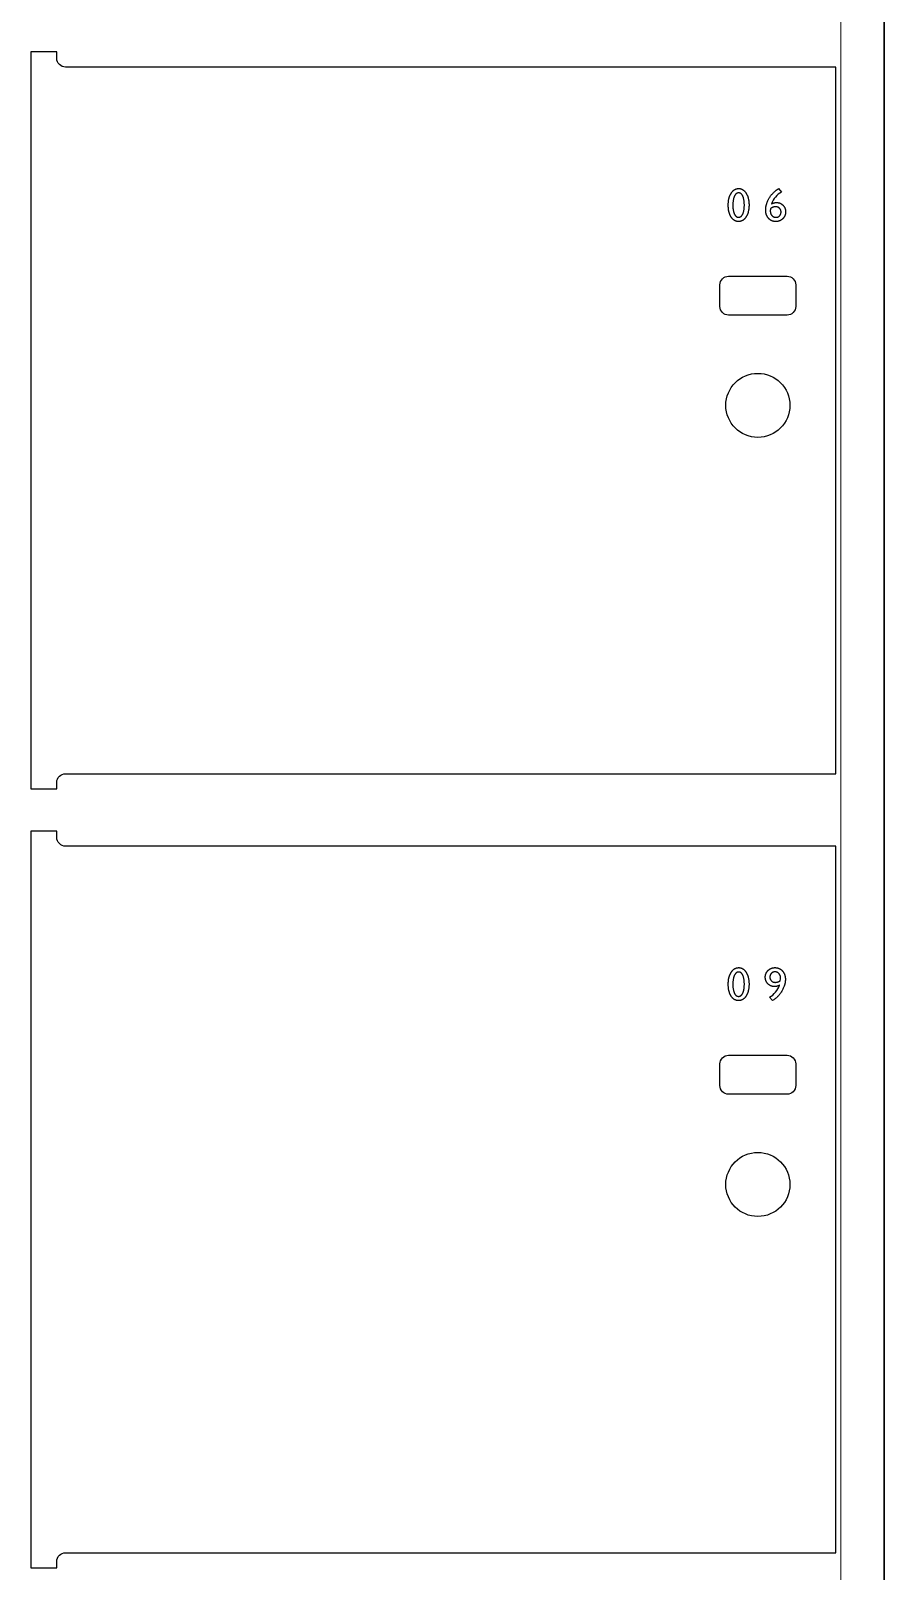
# Model space of a CAD drawing. Header units: millimetres. Extents: x -300 to 5880, y -300 to 4158.
# Drawn here: x 1036 to 1430, y 2584 to 3296 of the extents above; entities that cross this region are included whole.
import ezdxf

# ---------------------------------------------------------------- set-up
doc = ezdxf.new("R2010")
doc.units = ezdxf.units.MM
doc.layers.add('00_NOPRINT_TOLERANCE', color=7, linetype='Continuous', lineweight=5)
for name, color, linetype, lineweight, true_color in [('BOARD_$TH-NOMINAL', 3, 'Continuous', 30, 0x00ff00), ('TOP-CUT-INSIDE_12.000MM', 3, 'Continuous', 25, 0x00ff04), ('TOP-CUT-OUTSIDE_12.000MM', 60, 'Continuous', 25, 0xa0ff00)]:
    doc.layers.add(name, color=color, linetype=linetype, lineweight=lineweight, true_color=true_color)
doc.layers.add('TOP-POCKET-INSIDE_2.000MM', color=4, linetype='Continuous')

# ---------------------------------------------------------------- blocks, each defined once
blk = doc.blocks.new('Borders Opendesk_7')
at = {"layer": '00_NOPRINT_TOLERANCE', "ltscale": 0.379202}
blk.add_line((1430, 3958), (1430, 1518), dxfattribs=at)
at = {"layer": '00_NOPRINT_TOLERANCE', "ltscale": 0.380023}
blk.add_line((1410, 3938), (1410, 1538), dxfattribs=at)
at = {"layer": 'BOARD_$TH-NOMINAL'}
blk.add_line((1430, 3958), (1430, 1518), dxfattribs=at)

msp = doc.modelspace()

# ---------------------------------------------------------------- linework, layer by layer
at = {"layer": 'TOP-CUT-INSIDE_12.000MM'}
for points in [[(1385.18, 3164.86), (1358.18, 3164.86, -0.414214), (1354.18, 3168.86), (1354.18, 3178.86, -0.414214), (1358.18, 3182.86), (1385.18, 3182.86, -0.414214), (1389.18, 3178.86), (1389.18, 3168.86, -0.414214)], [(1385.18, 2804.86), (1358.18, 2804.86, -0.414214), (1354.18, 2808.86), (1354.18, 2818.86, -0.414214), (1358.18, 2822.86), (1385.18, 2822.86, -0.414214), (1389.18, 2818.86), (1389.18, 2808.86, -0.414214)]]:
    msp.add_lwpolyline(points, format="xyb", close=True, dxfattribs=at)
for centre in [(1371.68, 3123.19), (1371.68, 2763.19)]:
    msp.add_circle(centre, 14.79, dxfattribs=at)
at = {"layer": 'TOP-CUT-OUTSIDE_12.000MM'}
for points in [[(1052, 2953), (1407.61, 2953), (1407.61, 3279.5), (1052, 3279.5, -0.414214), (1048, 3283.5), (1048, 3286.5), (1036, 3286.5), (1036, 2946), (1048, 2946), (1048, 2949, -0.414214)], [(1407.61, 2593), (1407.61, 2919.5), (1052, 2919.5, -0.414214), (1048, 2923.5), (1048, 2926.5), (1036, 2926.5), (1036, 2586), (1048, 2586), (1048, 2589, -0.414214), (1052, 2593)]]:
    msp.add_lwpolyline(points, format="xyb", close=True, dxfattribs=at)
at = {"layer": 'TOP-POCKET-INSIDE_2.000MM'}
for points in [[(1362.89, 3223.37), (1363.01, 3223.37), (1363.14, 3223.36), (1363.26, 3223.35), (1363.33, 3223.35), (1363.39, 3223.34), (1363.45, 3223.33), (1363.51, 3223.32), (1363.57, 3223.31), (1363.63, 3223.3), (1363.69, 3223.28), (1363.75, 3223.27), (1363.81, 3223.25), (1363.87, 3223.24), (1363.92, 3223.22), (1363.98, 3223.2), (1364.04, 3223.18), (1364.1, 3223.16), (1364.15, 3223.14), (1364.21, 3223.12), (1364.27, 3223.1), (1364.32, 3223.07), (1364.38, 3223.05), (1364.43, 3223.02), (1364.49, 3222.99), (1364.54, 3222.96), (1364.6, 3222.93), (1364.65, 3222.9), (1364.76, 3222.84), (1364.86, 3222.77), (1364.96, 3222.69), (1365.07, 3222.62), (1365.17, 3222.53), (1365.27, 3222.45), (1365.37, 3222.36), (1365.46, 3222.26), (1365.56, 3222.16), (1365.65, 3222.06), (1365.74, 3221.95), (1365.84, 3221.84), (1365.93, 3221.73), (1366.01, 3221.61), (1366.1, 3221.48), (1366.19, 3221.36), (1366.27, 3221.22), (1366.35, 3221.09), (1366.43, 3220.95), (1366.51, 3220.81), (1366.58, 3220.67), (1366.66, 3220.53), (1366.73, 3220.38), (1366.79, 3220.23), (1366.86, 3220.08), (1366.92, 3219.92), (1366.98, 3219.77), (1367.03, 3219.61), (1367.09, 3219.45), (1367.14, 3219.29), (1367.19, 3219.12), (1367.23, 3218.96), (1367.27, 3218.79), (1367.35, 3218.44), (1367.42, 3218.09), (1367.48, 3217.72), (1367.53, 3217.35), (1367.56, 3216.97), (1367.59, 3216.58), (1367.6, 3216.18), (1367.61, 3215.77), (1367.6, 3215.35), (1367.59, 3214.94), (1367.56, 3214.54), (1367.53, 3214.16), (1367.48, 3213.78), (1367.42, 3213.41), (1367.35, 3213.05), (1367.27, 3212.7), (1367.23, 3212.53), (1367.19, 3212.36), (1367.14, 3212.19), (1367.09, 3212.03), (1367.03, 3211.87), (1366.98, 3211.71), (1366.92, 3211.55), (1366.86, 3211.4), (1366.79, 3211.25), (1366.73, 3211.1), (1366.66, 3210.95), (1366.58, 3210.81), (1366.51, 3210.67), (1366.43, 3210.53), (1366.35, 3210.39), (1366.27, 3210.26), (1366.19, 3210.13), (1366.1, 3210), (1366.01, 3209.88), (1365.92, 3209.76), (1365.83, 3209.65), (1365.74, 3209.54), (1365.65, 3209.43), (1365.55, 3209.33), (1365.46, 3209.23), (1365.36, 3209.14), (1365.26, 3209.05), (1365.16, 3208.97), (1365.05, 3208.89), (1364.95, 3208.81), (1364.84, 3208.74), (1364.73, 3208.67), (1364.63, 3208.6), (1364.51, 3208.54), (1364.46, 3208.52), (1364.4, 3208.49), (1364.35, 3208.46), (1364.29, 3208.44), (1364.23, 3208.41), (1364.17, 3208.39), (1364.11, 3208.37), (1364.06, 3208.35), (1364, 3208.33), (1363.94, 3208.31), (1363.88, 3208.29), (1363.82, 3208.27), (1363.76, 3208.25), (1363.7, 3208.24), (1363.57, 3208.21), (1363.45, 3208.19), (1363.32, 3208.17), (1363.19, 3208.16), (1363.06, 3208.15), (1362.93, 3208.14), (1362.8, 3208.14), (1362.67, 3208.14), (1362.53, 3208.15), (1362.4, 3208.16), (1362.27, 3208.17), (1362.15, 3208.19), (1362.02, 3208.21), (1361.89, 3208.24), (1361.77, 3208.27), (1361.65, 3208.3), (1361.53, 3208.34), (1361.47, 3208.36), (1361.41, 3208.38), (1361.36, 3208.41), (1361.3, 3208.43), (1361.24, 3208.46), (1361.18, 3208.48), (1361.13, 3208.51), (1361.07, 3208.54), (1360.96, 3208.6), (1360.85, 3208.66), (1360.74, 3208.73), (1360.64, 3208.8), (1360.53, 3208.87), (1360.43, 3208.95), (1360.33, 3209.03), (1360.23, 3209.12), (1360.13, 3209.21), (1360.03, 3209.31), (1359.94, 3209.41), (1359.85, 3209.51), (1359.76, 3209.62), (1359.67, 3209.73), (1359.58, 3209.85), (1359.49, 3209.97), (1359.41, 3210.09), (1359.33, 3210.22), (1359.24, 3210.35), (1359.17, 3210.48), (1359.09, 3210.62), (1359.02, 3210.76), (1358.95, 3210.9), (1358.88, 3211.04), (1358.81, 3211.19), (1358.75, 3211.34), (1358.69, 3211.49), (1358.63, 3211.65), (1358.58, 3211.81), (1358.53, 3211.97), (1358.48, 3212.13), (1358.43, 3212.3), (1358.38, 3212.46), (1358.34, 3212.63), (1358.27, 3212.98), (1358.2, 3213.34), (1358.14, 3213.72), (1358.1, 3214.1), (1358.06, 3214.49), (1358.03, 3214.89), (1358.02, 3215.31), (1358.01, 3215.73), (1358.02, 3216.15), (1358.04, 3216.56), (1358.06, 3216.96), (1358.1, 3217.35), (1358.15, 3217.72), (1358.2, 3218.09), (1358.27, 3218.45), (1358.35, 3218.8), (1358.4, 3218.97), (1358.44, 3219.14), (1358.49, 3219.31), (1358.54, 3219.47), (1358.6, 3219.63), (1358.65, 3219.79), (1358.71, 3219.95), (1358.78, 3220.1), (1358.84, 3220.26), (1358.91, 3220.4), (1358.98, 3220.55), (1359.05, 3220.69), (1359.13, 3220.84), (1359.2, 3220.98), (1359.28, 3221.11), (1359.37, 3221.25), (1359.45, 3221.38), (1359.54, 3221.5), (1359.63, 3221.63), (1359.72, 3221.74), (1359.81, 3221.86), (1359.9, 3221.97), (1360, 3222.07), (1360.1, 3222.18), (1360.19, 3222.27), (1360.29, 3222.37), (1360.39, 3222.46), (1360.5, 3222.54), (1360.6, 3222.62), (1360.71, 3222.7), (1360.82, 3222.77), (1360.92, 3222.84), (1361.04, 3222.91), (1361.15, 3222.97), (1361.26, 3223.02), (1361.32, 3223.05), (1361.38, 3223.07), (1361.44, 3223.1), (1361.49, 3223.12), (1361.55, 3223.14), (1361.61, 3223.17), (1361.67, 3223.19), (1361.73, 3223.2), (1361.79, 3223.22), (1361.85, 3223.24), (1361.98, 3223.27), (1362.1, 3223.3), (1362.23, 3223.32), (1362.36, 3223.34), (1362.49, 3223.35), (1362.62, 3223.36), (1362.75, 3223.37)], [(1362.91, 3221.35), (1362.8, 3221.35), (1362.76, 3221.35), (1362.72, 3221.35), (1362.69, 3221.34), (1362.65, 3221.34), (1362.61, 3221.34), (1362.58, 3221.33), (1362.54, 3221.33), (1362.5, 3221.32), (1362.47, 3221.32), (1362.43, 3221.31), (1362.39, 3221.3), (1362.36, 3221.29), (1362.32, 3221.29), (1362.29, 3221.28), (1362.25, 3221.26), (1362.22, 3221.25), (1362.19, 3221.24), (1362.15, 3221.23), (1362.12, 3221.21), (1362.08, 3221.2), (1362.05, 3221.18), (1362.02, 3221.17), (1361.99, 3221.15), (1361.95, 3221.14), (1361.92, 3221.12), (1361.89, 3221.1), (1361.86, 3221.08), (1361.83, 3221.06), (1361.79, 3221.04), (1361.76, 3221.02), (1361.73, 3220.99), (1361.7, 3220.97), (1361.67, 3220.95), (1361.64, 3220.92), (1361.61, 3220.9), (1361.58, 3220.87), (1361.55, 3220.84), (1361.52, 3220.82), (1361.47, 3220.76), (1361.41, 3220.7), (1361.35, 3220.63), (1361.3, 3220.57), (1361.25, 3220.5), (1361.19, 3220.43), (1361.14, 3220.35), (1361.09, 3220.27), (1361.04, 3220.19), (1360.99, 3220.11), (1360.95, 3220.02), (1360.9, 3219.93), (1360.86, 3219.84), (1360.81, 3219.74), (1360.77, 3219.65), (1360.73, 3219.55), (1360.69, 3219.44), (1360.65, 3219.34), (1360.61, 3219.24), (1360.54, 3219.02), (1360.48, 3218.79), (1360.42, 3218.56), (1360.36, 3218.31), (1360.32, 3218.06), (1360.27, 3217.8), (1360.24, 3217.53), (1360.21, 3217.26), (1360.18, 3216.97), (1360.16, 3216.68), (1360.15, 3216.38), (1360.14, 3216.07), (1360.14, 3215.75), (1360.14, 3215.42), (1360.15, 3215.11), (1360.16, 3214.8), (1360.18, 3214.5), (1360.2, 3214.21), (1360.23, 3213.93), (1360.27, 3213.66), (1360.31, 3213.39), (1360.36, 3213.14), (1360.41, 3212.89), (1360.47, 3212.65), (1360.53, 3212.43), (1360.6, 3212.21), (1360.64, 3212.1), (1360.67, 3212), (1360.71, 3211.9), (1360.75, 3211.8), (1360.8, 3211.7), (1360.84, 3211.6), (1360.88, 3211.51), (1360.93, 3211.42), (1360.98, 3211.33), (1361.02, 3211.25), (1361.07, 3211.17), (1361.12, 3211.09), (1361.17, 3211.02), (1361.22, 3210.95), (1361.28, 3210.88), (1361.33, 3210.81), (1361.39, 3210.75), (1361.44, 3210.69), (1361.5, 3210.63), (1361.53, 3210.6), (1361.56, 3210.58), (1361.59, 3210.55), (1361.62, 3210.52), (1361.65, 3210.5), (1361.68, 3210.48), (1361.71, 3210.45), (1361.74, 3210.43), (1361.77, 3210.41), (1361.8, 3210.39), (1361.83, 3210.37), (1361.86, 3210.35), (1361.89, 3210.33), (1361.93, 3210.31), (1361.96, 3210.29), (1361.99, 3210.28), (1362.03, 3210.26), (1362.06, 3210.25), (1362.09, 3210.23), (1362.13, 3210.22), (1362.16, 3210.21), (1362.19, 3210.19), (1362.23, 3210.18), (1362.26, 3210.17), (1362.3, 3210.16), (1362.33, 3210.15), (1362.37, 3210.14), (1362.41, 3210.14), (1362.44, 3210.13), (1362.48, 3210.12), (1362.52, 3210.12), (1362.55, 3210.11), (1362.59, 3210.11), (1362.63, 3210.11), (1362.66, 3210.1), (1362.7, 3210.1), (1362.74, 3210.1), (1362.78, 3210.1), (1362.82, 3210.1), (1362.86, 3210.1), (1362.89, 3210.1), (1362.93, 3210.11), (1362.97, 3210.11), (1363.01, 3210.11), (1363.04, 3210.12), (1363.08, 3210.12), (1363.12, 3210.13), (1363.15, 3210.14), (1363.19, 3210.14), (1363.23, 3210.15), (1363.26, 3210.16), (1363.3, 3210.17), (1363.33, 3210.18), (1363.37, 3210.19), (1363.4, 3210.21), (1363.43, 3210.22), (1363.47, 3210.23), (1363.5, 3210.25), (1363.54, 3210.26), (1363.57, 3210.28), (1363.6, 3210.29), (1363.63, 3210.31), (1363.67, 3210.33), (1363.7, 3210.35), (1363.73, 3210.37), (1363.76, 3210.39), (1363.79, 3210.41), (1363.82, 3210.43), (1363.86, 3210.45), (1363.89, 3210.48), (1363.92, 3210.5), (1363.95, 3210.52), (1363.98, 3210.55), (1364.01, 3210.58), (1364.03, 3210.6), (1364.06, 3210.63), (1364.12, 3210.69), (1364.18, 3210.75), (1364.23, 3210.81), (1364.29, 3210.88), (1364.34, 3210.95), (1364.39, 3211.02), (1364.44, 3211.09), (1364.49, 3211.17), (1364.54, 3211.25), (1364.59, 3211.33), (1364.64, 3211.42), (1364.69, 3211.51), (1364.73, 3211.6), (1364.77, 3211.7), (1364.82, 3211.8), (1364.86, 3211.89), (1364.9, 3212), (1364.94, 3212.1), (1364.97, 3212.2), (1365.04, 3212.42), (1365.11, 3212.65), (1365.17, 3212.88), (1365.22, 3213.12), (1365.27, 3213.38), (1365.31, 3213.64), (1365.34, 3213.9), (1365.38, 3214.18), (1365.4, 3214.46), (1365.42, 3214.76), (1365.43, 3215.06), (1365.44, 3215.37), (1365.44, 3216.01), (1365.43, 3216.32), (1365.42, 3216.62), (1365.4, 3216.92), (1365.38, 3217.2), (1365.35, 3217.48), (1365.31, 3217.75), (1365.27, 3218.01), (1365.23, 3218.27), (1365.18, 3218.51), (1365.12, 3218.75), (1365.06, 3218.98), (1364.99, 3219.2), (1364.92, 3219.41), (1364.88, 3219.52), (1364.84, 3219.62), (1364.8, 3219.72), (1364.76, 3219.81), (1364.71, 3219.91), (1364.67, 3220), (1364.62, 3220.09), (1364.58, 3220.17), (1364.53, 3220.25), (1364.48, 3220.33), (1364.43, 3220.41), (1364.38, 3220.48), (1364.33, 3220.55), (1364.28, 3220.62), (1364.23, 3220.69), (1364.17, 3220.75), (1364.12, 3220.81), (1364.09, 3220.83), (1364.06, 3220.86), (1364.04, 3220.89), (1364.01, 3220.91), (1363.98, 3220.94), (1363.95, 3220.96), (1363.92, 3220.99), (1363.89, 3221.01), (1363.86, 3221.03), (1363.83, 3221.05), (1363.8, 3221.07), (1363.77, 3221.09), (1363.74, 3221.11), (1363.71, 3221.13), (1363.68, 3221.15), (1363.65, 3221.17), (1363.62, 3221.18), (1363.59, 3221.2), (1363.56, 3221.21), (1363.52, 3221.23), (1363.49, 3221.24), (1363.46, 3221.25), (1363.43, 3221.26), (1363.39, 3221.27), (1363.36, 3221.28), (1363.33, 3221.29), (1363.29, 3221.3), (1363.26, 3221.31), (1363.23, 3221.32), (1363.19, 3221.32), (1363.16, 3221.33), (1363.12, 3221.33), (1363.09, 3221.34), (1363.05, 3221.34), (1363.02, 3221.34), (1362.98, 3221.35), (1362.94, 3221.35)], [(1377.51, 3214.08), (1377.49, 3213.95), (1377.48, 3213.82), (1377.46, 3213.68), (1377.45, 3213.55), (1377.44, 3213.4), (1377.43, 3213.26), (1377.43, 3213.11), (1377.43, 3212.96), (1377.43, 3212.88), (1377.43, 3212.8), (1377.43, 3212.73), (1377.44, 3212.65), (1377.45, 3212.57), (1377.45, 3212.5), (1377.46, 3212.43), (1377.47, 3212.36), (1377.49, 3212.28), (1377.5, 3212.21), (1377.51, 3212.15), (1377.53, 3212.08), (1377.55, 3212.01), (1377.57, 3211.94), (1377.59, 3211.88), (1377.61, 3211.81), (1377.63, 3211.75), (1377.66, 3211.68), (1377.69, 3211.62), (1377.71, 3211.56), (1377.74, 3211.5), (1377.77, 3211.44), (1377.81, 3211.38), (1377.84, 3211.32), (1377.87, 3211.26), (1377.91, 3211.21), (1377.95, 3211.15), (1377.99, 3211.1), (1378.03, 3211.04), (1378.07, 3210.99), (1378.11, 3210.94), (1378.16, 3210.89), (1378.2, 3210.84), (1378.25, 3210.79), (1378.3, 3210.74), (1378.35, 3210.7), (1378.4, 3210.66), (1378.45, 3210.61), (1378.5, 3210.57), (1378.55, 3210.53), (1378.6, 3210.5), (1378.65, 3210.46), (1378.71, 3210.43), (1378.76, 3210.4), (1378.82, 3210.36), (1378.88, 3210.34), (1378.93, 3210.31), (1378.99, 3210.28), (1379.05, 3210.26), (1379.11, 3210.23), (1379.17, 3210.21), (1379.23, 3210.19), (1379.29, 3210.17), (1379.36, 3210.16), (1379.42, 3210.14), (1379.48, 3210.13), (1379.55, 3210.12), (1379.62, 3210.11), (1379.68, 3210.1), (1379.75, 3210.09), (1379.82, 3210.09), (1379.89, 3210.08), (1379.96, 3210.08), (1380.03, 3210.08), (1380.09, 3210.08), (1380.16, 3210.08), (1380.22, 3210.08), (1380.28, 3210.09), (1380.34, 3210.1), (1380.4, 3210.1), (1380.46, 3210.11), (1380.52, 3210.12), (1380.58, 3210.13), (1380.63, 3210.15), (1380.69, 3210.16), (1380.75, 3210.18), (1380.8, 3210.19), (1380.86, 3210.21), (1380.91, 3210.23), (1380.96, 3210.25), (1381.02, 3210.27), (1381.07, 3210.3), (1381.12, 3210.32), (1381.17, 3210.35), (1381.22, 3210.38), (1381.27, 3210.41), (1381.32, 3210.44), (1381.36, 3210.47), (1381.41, 3210.5), (1381.46, 3210.54), (1381.5, 3210.57), (1381.55, 3210.61), (1381.59, 3210.65), (1381.63, 3210.69), (1381.68, 3210.73), (1381.72, 3210.77), (1381.76, 3210.82), (1381.8, 3210.86), (1381.84, 3210.9), (1381.88, 3210.95), (1381.91, 3211), (1381.95, 3211.04), (1381.98, 3211.09), (1382.01, 3211.14), (1382.04, 3211.19), (1382.07, 3211.24), (1382.1, 3211.29), (1382.12, 3211.34), (1382.15, 3211.39), (1382.17, 3211.45), (1382.2, 3211.5), (1382.22, 3211.56), (1382.24, 3211.61), (1382.26, 3211.67), (1382.28, 3211.72), (1382.29, 3211.78), (1382.31, 3211.84), (1382.32, 3211.9), (1382.33, 3211.96), (1382.34, 3212.02), (1382.35, 3212.08), (1382.36, 3212.14), (1382.37, 3212.2), (1382.37, 3212.26), (1382.38, 3212.33), (1382.38, 3212.39), (1382.38, 3212.45), (1382.39, 3212.52), (1382.38, 3212.59), (1382.38, 3212.65), (1382.38, 3212.72), (1382.37, 3212.78), (1382.37, 3212.85), (1382.36, 3212.91), (1382.35, 3212.97), (1382.34, 3213.03), (1382.33, 3213.09), (1382.32, 3213.15), (1382.3, 3213.21), (1382.29, 3213.27), (1382.27, 3213.33), (1382.25, 3213.38), (1382.23, 3213.44), (1382.21, 3213.49), (1382.19, 3213.55), (1382.16, 3213.6), (1382.14, 3213.65), (1382.11, 3213.71), (1382.08, 3213.76), (1382.05, 3213.81), (1382.02, 3213.86), (1381.99, 3213.9), (1381.95, 3213.95), (1381.92, 3214), (1381.88, 3214.04), (1381.84, 3214.09), (1381.8, 3214.13), (1381.76, 3214.18), (1381.72, 3214.22), (1381.68, 3214.26), (1381.63, 3214.3), (1381.59, 3214.34), (1381.54, 3214.38), (1381.49, 3214.42), (1381.44, 3214.46), (1381.39, 3214.49), (1381.34, 3214.52), (1381.29, 3214.55), (1381.24, 3214.59), (1381.19, 3214.61), (1381.14, 3214.64), (1381.08, 3214.67), (1381.03, 3214.69), (1380.97, 3214.72), (1380.91, 3214.74), (1380.85, 3214.76), (1380.8, 3214.78), (1380.74, 3214.8), (1380.67, 3214.82), (1380.61, 3214.84), (1380.55, 3214.85), (1380.49, 3214.86), (1380.42, 3214.88), (1380.36, 3214.89), (1380.29, 3214.9), (1380.23, 3214.91), (1380.16, 3214.91), (1380.09, 3214.92), (1380.02, 3214.92), (1379.95, 3214.93), (1379.88, 3214.93), (1379.81, 3214.93), (1379.73, 3214.93), (1379.66, 3214.93), (1379.59, 3214.92), (1379.51, 3214.92), (1379.44, 3214.91), (1379.37, 3214.9), (1379.3, 3214.89), (1379.24, 3214.88), (1379.17, 3214.87), (1379.1, 3214.86), (1379.04, 3214.84), (1378.97, 3214.83), (1378.91, 3214.81), (1378.85, 3214.79), (1378.78, 3214.77), (1378.72, 3214.75), (1378.66, 3214.72), (1378.6, 3214.7), (1378.53, 3214.67), (1378.47, 3214.64), (1378.33, 3214.57), (1378.18, 3214.49), (1378.02, 3214.4), (1377.86, 3214.3), (1377.69, 3214.19)], [(1362.89, 2863.37), (1363.01, 2863.37), (1363.14, 2863.36), (1363.26, 2863.35), (1363.33, 2863.35), (1363.39, 2863.34), (1363.45, 2863.33), (1363.51, 2863.32), (1363.57, 2863.31), (1363.63, 2863.3), (1363.69, 2863.28), (1363.75, 2863.27), (1363.81, 2863.25), (1363.87, 2863.24), (1363.92, 2863.22), (1363.98, 2863.2), (1364.04, 2863.18), (1364.1, 2863.16), (1364.15, 2863.14), (1364.21, 2863.12), (1364.27, 2863.1), (1364.32, 2863.07), (1364.38, 2863.05), (1364.43, 2863.02), (1364.49, 2862.99), (1364.54, 2862.96), (1364.6, 2862.93), (1364.65, 2862.9), (1364.76, 2862.84), (1364.86, 2862.77), (1364.96, 2862.69), (1365.07, 2862.62), (1365.17, 2862.53), (1365.27, 2862.45), (1365.37, 2862.36), (1365.46, 2862.26), (1365.56, 2862.16), (1365.65, 2862.06), (1365.74, 2861.95), (1365.84, 2861.84), (1365.93, 2861.73), (1366.01, 2861.61), (1366.1, 2861.48), (1366.19, 2861.36), (1366.27, 2861.22), (1366.35, 2861.09), (1366.43, 2860.95), (1366.51, 2860.81), (1366.58, 2860.67), (1366.66, 2860.53), (1366.73, 2860.38), (1366.79, 2860.23), (1366.86, 2860.08), (1366.92, 2859.92), (1366.98, 2859.77), (1367.03, 2859.61), (1367.09, 2859.45), (1367.14, 2859.29), (1367.19, 2859.12), (1367.23, 2858.96), (1367.27, 2858.79), (1367.35, 2858.44), (1367.42, 2858.09), (1367.48, 2857.72), (1367.53, 2857.35), (1367.56, 2856.97), (1367.59, 2856.58), (1367.6, 2856.18), (1367.61, 2855.77), (1367.6, 2855.35), (1367.59, 2854.94), (1367.56, 2854.54), (1367.53, 2854.16), (1367.48, 2853.78), (1367.42, 2853.41), (1367.35, 2853.05), (1367.27, 2852.7), (1367.23, 2852.53), (1367.19, 2852.36), (1367.14, 2852.19), (1367.09, 2852.03), (1367.03, 2851.87), (1366.98, 2851.71), (1366.92, 2851.55), (1366.86, 2851.4), (1366.79, 2851.25), (1366.73, 2851.1), (1366.66, 2850.95), (1366.58, 2850.81), (1366.51, 2850.67), (1366.43, 2850.53), (1366.35, 2850.39), (1366.27, 2850.26), (1366.19, 2850.13), (1366.1, 2850), (1366.01, 2849.88), (1365.92, 2849.76), (1365.83, 2849.65), (1365.74, 2849.54), (1365.65, 2849.43), (1365.55, 2849.33), (1365.46, 2849.23), (1365.36, 2849.14), (1365.26, 2849.05), (1365.16, 2848.97), (1365.05, 2848.89), (1364.95, 2848.81), (1364.84, 2848.74), (1364.73, 2848.67), (1364.63, 2848.6), (1364.51, 2848.54), (1364.46, 2848.52), (1364.4, 2848.49), (1364.35, 2848.46), (1364.29, 2848.44), (1364.23, 2848.41), (1364.17, 2848.39), (1364.11, 2848.37), (1364.06, 2848.35), (1364, 2848.33), (1363.94, 2848.31), (1363.88, 2848.29), (1363.82, 2848.27), (1363.76, 2848.25), (1363.7, 2848.24), (1363.57, 2848.21), (1363.45, 2848.19), (1363.32, 2848.17), (1363.19, 2848.16), (1363.06, 2848.15), (1362.93, 2848.14), (1362.8, 2848.14), (1362.67, 2848.14), (1362.53, 2848.15), (1362.4, 2848.16), (1362.27, 2848.17), (1362.15, 2848.19), (1362.02, 2848.21), (1361.89, 2848.24), (1361.77, 2848.27), (1361.65, 2848.3), (1361.53, 2848.34), (1361.47, 2848.36), (1361.41, 2848.38), (1361.36, 2848.41), (1361.3, 2848.43), (1361.24, 2848.46), (1361.18, 2848.48), (1361.13, 2848.51), (1361.07, 2848.54), (1360.96, 2848.6), (1360.85, 2848.66), (1360.74, 2848.73), (1360.64, 2848.8), (1360.53, 2848.87), (1360.43, 2848.95), (1360.33, 2849.03), (1360.23, 2849.12), (1360.13, 2849.21), (1360.03, 2849.31), (1359.94, 2849.41), (1359.85, 2849.51), (1359.76, 2849.62), (1359.67, 2849.73), (1359.58, 2849.85), (1359.49, 2849.97), (1359.41, 2850.09), (1359.33, 2850.22), (1359.24, 2850.35), (1359.17, 2850.48), (1359.09, 2850.62), (1359.02, 2850.76), (1358.95, 2850.9), (1358.88, 2851.04), (1358.81, 2851.19), (1358.75, 2851.34), (1358.69, 2851.49), (1358.63, 2851.65), (1358.58, 2851.81), (1358.53, 2851.97), (1358.48, 2852.13), (1358.43, 2852.3), (1358.38, 2852.46), (1358.34, 2852.63), (1358.27, 2852.98), (1358.2, 2853.34), (1358.14, 2853.72), (1358.1, 2854.1), (1358.06, 2854.49), (1358.03, 2854.89), (1358.02, 2855.31), (1358.01, 2855.73), (1358.02, 2856.15), (1358.04, 2856.56), (1358.06, 2856.96), (1358.1, 2857.35), (1358.15, 2857.72), (1358.2, 2858.09), (1358.27, 2858.45), (1358.35, 2858.8), (1358.4, 2858.97), (1358.44, 2859.14), (1358.49, 2859.31), (1358.54, 2859.47), (1358.6, 2859.63), (1358.65, 2859.79), (1358.71, 2859.95), (1358.78, 2860.1), (1358.84, 2860.26), (1358.91, 2860.4), (1358.98, 2860.55), (1359.05, 2860.69), (1359.13, 2860.84), (1359.2, 2860.98), (1359.28, 2861.11), (1359.37, 2861.25), (1359.45, 2861.38), (1359.54, 2861.5), (1359.63, 2861.63), (1359.72, 2861.74), (1359.81, 2861.86), (1359.9, 2861.97), (1360, 2862.07), (1360.1, 2862.18), (1360.19, 2862.27), (1360.29, 2862.37), (1360.39, 2862.46), (1360.5, 2862.54), (1360.6, 2862.62), (1360.71, 2862.7), (1360.82, 2862.77), (1360.92, 2862.84), (1361.04, 2862.91), (1361.15, 2862.97), (1361.26, 2863.02), (1361.32, 2863.05), (1361.38, 2863.07), (1361.44, 2863.1), (1361.49, 2863.12), (1361.55, 2863.14), (1361.61, 2863.17), (1361.67, 2863.19), (1361.73, 2863.2), (1361.79, 2863.22), (1361.85, 2863.24), (1361.98, 2863.27), (1362.1, 2863.3), (1362.23, 2863.32), (1362.36, 2863.34), (1362.49, 2863.35), (1362.62, 2863.36), (1362.75, 2863.37)], [(1362.91, 2861.35), (1362.8, 2861.35), (1362.76, 2861.35), (1362.72, 2861.35), (1362.69, 2861.34), (1362.65, 2861.34), (1362.61, 2861.34), (1362.58, 2861.33), (1362.54, 2861.33), (1362.5, 2861.32), (1362.47, 2861.32), (1362.43, 2861.31), (1362.39, 2861.3), (1362.36, 2861.29), (1362.32, 2861.29), (1362.29, 2861.28), (1362.25, 2861.26), (1362.22, 2861.25), (1362.19, 2861.24), (1362.15, 2861.23), (1362.12, 2861.21), (1362.08, 2861.2), (1362.05, 2861.18), (1362.02, 2861.17), (1361.99, 2861.15), (1361.95, 2861.14), (1361.92, 2861.12), (1361.89, 2861.1), (1361.86, 2861.08), (1361.83, 2861.06), (1361.79, 2861.04), (1361.76, 2861.02), (1361.73, 2860.99), (1361.7, 2860.97), (1361.67, 2860.95), (1361.64, 2860.92), (1361.61, 2860.9), (1361.58, 2860.87), (1361.55, 2860.84), (1361.52, 2860.82), (1361.47, 2860.76), (1361.41, 2860.7), (1361.35, 2860.63), (1361.3, 2860.57), (1361.25, 2860.5), (1361.19, 2860.43), (1361.14, 2860.35), (1361.09, 2860.27), (1361.04, 2860.19), (1360.99, 2860.11), (1360.95, 2860.02), (1360.9, 2859.93), (1360.86, 2859.84), (1360.81, 2859.74), (1360.77, 2859.65), (1360.73, 2859.55), (1360.69, 2859.44), (1360.65, 2859.34), (1360.61, 2859.24), (1360.54, 2859.02), (1360.48, 2858.79), (1360.42, 2858.56), (1360.36, 2858.31), (1360.32, 2858.06), (1360.27, 2857.8), (1360.24, 2857.53), (1360.21, 2857.26), (1360.18, 2856.97), (1360.16, 2856.68), (1360.15, 2856.38), (1360.14, 2856.07), (1360.14, 2855.75), (1360.14, 2855.42), (1360.15, 2855.11), (1360.16, 2854.8), (1360.18, 2854.5), (1360.2, 2854.21), (1360.23, 2853.93), (1360.27, 2853.66), (1360.31, 2853.39), (1360.36, 2853.14), (1360.41, 2852.89), (1360.47, 2852.65), (1360.53, 2852.43), (1360.6, 2852.21), (1360.64, 2852.1), (1360.67, 2852), (1360.71, 2851.9), (1360.75, 2851.8), (1360.8, 2851.7), (1360.84, 2851.6), (1360.88, 2851.51), (1360.93, 2851.42), (1360.98, 2851.33), (1361.02, 2851.25), (1361.07, 2851.17), (1361.12, 2851.09), (1361.17, 2851.02), (1361.22, 2850.95), (1361.28, 2850.88), (1361.33, 2850.81), (1361.39, 2850.75), (1361.44, 2850.69), (1361.5, 2850.63), (1361.53, 2850.6), (1361.56, 2850.58), (1361.59, 2850.55), (1361.62, 2850.52), (1361.65, 2850.5), (1361.68, 2850.48), (1361.71, 2850.45), (1361.74, 2850.43), (1361.77, 2850.41), (1361.8, 2850.39), (1361.83, 2850.37), (1361.86, 2850.35), (1361.89, 2850.33), (1361.93, 2850.31), (1361.96, 2850.29), (1361.99, 2850.28), (1362.03, 2850.26), (1362.06, 2850.25), (1362.09, 2850.23), (1362.13, 2850.22), (1362.16, 2850.21), (1362.19, 2850.19), (1362.23, 2850.18), (1362.26, 2850.17), (1362.3, 2850.16), (1362.33, 2850.15), (1362.37, 2850.14), (1362.41, 2850.14), (1362.44, 2850.13), (1362.48, 2850.12), (1362.52, 2850.12), (1362.55, 2850.11), (1362.59, 2850.11), (1362.63, 2850.11), (1362.66, 2850.1), (1362.7, 2850.1), (1362.74, 2850.1), (1362.78, 2850.1), (1362.82, 2850.1), (1362.86, 2850.1), (1362.89, 2850.1), (1362.93, 2850.11), (1362.97, 2850.11), (1363.01, 2850.11), (1363.04, 2850.12), (1363.08, 2850.12), (1363.12, 2850.13), (1363.15, 2850.14), (1363.19, 2850.14), (1363.23, 2850.15), (1363.26, 2850.16), (1363.3, 2850.17), (1363.33, 2850.18), (1363.37, 2850.19), (1363.4, 2850.21), (1363.43, 2850.22), (1363.47, 2850.23), (1363.5, 2850.25), (1363.54, 2850.26), (1363.57, 2850.28), (1363.6, 2850.29), (1363.63, 2850.31), (1363.67, 2850.33), (1363.7, 2850.35), (1363.73, 2850.37), (1363.76, 2850.39), (1363.79, 2850.41), (1363.82, 2850.43), (1363.86, 2850.45), (1363.89, 2850.48), (1363.92, 2850.5), (1363.95, 2850.52), (1363.98, 2850.55), (1364.01, 2850.58), (1364.03, 2850.6), (1364.06, 2850.63), (1364.12, 2850.69), (1364.18, 2850.75), (1364.23, 2850.81), (1364.29, 2850.88), (1364.34, 2850.95), (1364.39, 2851.02), (1364.44, 2851.09), (1364.49, 2851.17), (1364.54, 2851.25), (1364.59, 2851.33), (1364.64, 2851.42), (1364.69, 2851.51), (1364.73, 2851.6), (1364.77, 2851.7), (1364.82, 2851.8), (1364.86, 2851.89), (1364.9, 2852), (1364.94, 2852.1), (1364.97, 2852.2), (1365.04, 2852.42), (1365.11, 2852.65), (1365.17, 2852.88), (1365.22, 2853.12), (1365.27, 2853.38), (1365.31, 2853.64), (1365.34, 2853.9), (1365.38, 2854.18), (1365.4, 2854.46), (1365.42, 2854.76), (1365.43, 2855.06), (1365.44, 2855.37), (1365.44, 2856.01), (1365.43, 2856.32), (1365.42, 2856.62), (1365.4, 2856.92), (1365.38, 2857.2), (1365.35, 2857.48), (1365.31, 2857.75), (1365.27, 2858.01), (1365.23, 2858.27), (1365.18, 2858.51), (1365.12, 2858.75), (1365.06, 2858.98), (1364.99, 2859.2), (1364.92, 2859.41), (1364.88, 2859.52), (1364.84, 2859.62), (1364.8, 2859.72), (1364.76, 2859.81), (1364.71, 2859.91), (1364.67, 2860), (1364.62, 2860.09), (1364.58, 2860.17), (1364.53, 2860.25), (1364.48, 2860.33), (1364.43, 2860.41), (1364.38, 2860.48), (1364.33, 2860.55), (1364.28, 2860.62), (1364.23, 2860.69), (1364.17, 2860.75), (1364.12, 2860.81), (1364.09, 2860.83), (1364.06, 2860.86), (1364.04, 2860.89), (1364.01, 2860.91), (1363.98, 2860.94), (1363.95, 2860.96), (1363.92, 2860.99), (1363.89, 2861.01), (1363.86, 2861.03), (1363.83, 2861.05), (1363.8, 2861.07), (1363.77, 2861.09), (1363.74, 2861.11), (1363.71, 2861.13), (1363.68, 2861.15), (1363.65, 2861.17), (1363.62, 2861.18), (1363.59, 2861.2), (1363.56, 2861.21), (1363.52, 2861.23), (1363.49, 2861.24), (1363.46, 2861.25), (1363.43, 2861.26), (1363.39, 2861.27), (1363.36, 2861.28), (1363.33, 2861.29), (1363.29, 2861.3), (1363.26, 2861.31), (1363.23, 2861.32), (1363.19, 2861.32), (1363.16, 2861.33), (1363.12, 2861.33), (1363.09, 2861.34), (1363.05, 2861.34), (1363.02, 2861.34), (1362.98, 2861.35), (1362.94, 2861.35)], [(1382.05, 2857.37), (1382.15, 2858.07), (1382.16, 2858.2), (1382.17, 2858.31), (1382.18, 2858.41), (1382.18, 2858.45), (1382.18, 2858.48), (1382.18, 2858.56), (1382.18, 2858.64), (1382.18, 2858.72), (1382.17, 2858.79), (1382.17, 2858.87), (1382.16, 2858.95), (1382.15, 2859.02), (1382.14, 2859.1), (1382.13, 2859.17), (1382.11, 2859.24), (1382.1, 2859.31), (1382.08, 2859.38), (1382.06, 2859.45), (1382.04, 2859.52), (1382.02, 2859.59), (1382, 2859.65), (1381.98, 2859.72), (1381.95, 2859.78), (1381.93, 2859.85), (1381.9, 2859.91), (1381.87, 2859.97), (1381.84, 2860.03), (1381.81, 2860.09), (1381.78, 2860.15), (1381.74, 2860.21), (1381.71, 2860.27), (1381.67, 2860.32), (1381.63, 2860.38), (1381.59, 2860.43), (1381.55, 2860.49), (1381.51, 2860.54), (1381.46, 2860.59), (1381.42, 2860.64), (1381.37, 2860.69), (1381.32, 2860.74), (1381.28, 2860.78), (1381.23, 2860.83), (1381.18, 2860.87), (1381.13, 2860.91), (1381.08, 2860.95), (1381.03, 2860.99), (1380.97, 2861.02), (1380.92, 2861.06), (1380.87, 2861.09), (1380.81, 2861.12), (1380.75, 2861.15), (1380.7, 2861.18), (1380.64, 2861.21), (1380.58, 2861.23), (1380.52, 2861.25), (1380.46, 2861.28), (1380.4, 2861.3), (1380.34, 2861.31), (1380.28, 2861.33), (1380.22, 2861.35), (1380.15, 2861.36), (1380.09, 2861.37), (1380.02, 2861.38), (1379.96, 2861.39), (1379.89, 2861.4), (1379.82, 2861.4), (1379.75, 2861.41), (1379.68, 2861.41), (1379.61, 2861.41), (1379.55, 2861.41), (1379.49, 2861.41), (1379.42, 2861.41), (1379.36, 2861.4), (1379.3, 2861.39), (1379.24, 2861.39), (1379.18, 2861.38), (1379.12, 2861.37), (1379.06, 2861.36), (1379, 2861.34), (1378.94, 2861.33), (1378.89, 2861.31), (1378.83, 2861.3), (1378.78, 2861.28), (1378.72, 2861.26), (1378.67, 2861.24), (1378.62, 2861.21), (1378.56, 2861.19), (1378.51, 2861.17), (1378.46, 2861.14), (1378.41, 2861.11), (1378.36, 2861.08), (1378.31, 2861.05), (1378.26, 2861.02), (1378.22, 2860.99), (1378.17, 2860.95), (1378.12, 2860.91), (1378.08, 2860.88), (1378.03, 2860.84), (1377.99, 2860.8), (1377.94, 2860.76), (1377.9, 2860.71), (1377.86, 2860.67), (1377.82, 2860.62), (1377.78, 2860.58), (1377.74, 2860.53), (1377.71, 2860.49), (1377.67, 2860.44), (1377.64, 2860.39), (1377.61, 2860.34), (1377.58, 2860.29), (1377.55, 2860.24), (1377.52, 2860.19), (1377.49, 2860.14), (1377.46, 2860.09), (1377.44, 2860.03), (1377.42, 2859.98), (1377.39, 2859.93), (1377.37, 2859.87), (1377.35, 2859.81), (1377.34, 2859.76), (1377.32, 2859.7), (1377.31, 2859.64), (1377.29, 2859.58), (1377.28, 2859.52), (1377.27, 2859.46), (1377.26, 2859.4), (1377.25, 2859.34), (1377.24, 2859.28), (1377.24, 2859.22), (1377.23, 2859.15), (1377.23, 2859.09), (1377.23, 2859.02), (1377.23, 2858.96), (1377.23, 2858.9), (1377.23, 2858.84), (1377.23, 2858.78), (1377.24, 2858.72), (1377.24, 2858.66), (1377.25, 2858.6), (1377.26, 2858.55), (1377.27, 2858.49), (1377.28, 2858.43), (1377.3, 2858.38), (1377.31, 2858.32), (1377.33, 2858.27), (1377.35, 2858.22), (1377.37, 2858.16), (1377.39, 2858.11), (1377.41, 2858.06), (1377.43, 2858), (1377.46, 2857.95), (1377.48, 2857.9), (1377.51, 2857.85), (1377.54, 2857.8), (1377.57, 2857.75), (1377.61, 2857.7), (1377.64, 2857.65), (1377.67, 2857.61), (1377.71, 2857.56), (1377.75, 2857.51), (1377.79, 2857.47), (1377.83, 2857.42), (1377.87, 2857.37), (1377.92, 2857.33), (1377.96, 2857.29), (1378.01, 2857.24), (1378.05, 2857.2), (1378.1, 2857.16), (1378.15, 2857.12), (1378.2, 2857.08), (1378.25, 2857.05), (1378.3, 2857.01), (1378.35, 2856.98), (1378.4, 2856.95), (1378.45, 2856.91), (1378.5, 2856.88), (1378.55, 2856.86), (1378.61, 2856.83), (1378.66, 2856.8), (1378.71, 2856.78), (1378.77, 2856.76), (1378.82, 2856.74), (1378.88, 2856.72), (1378.94, 2856.7), (1378.99, 2856.68), (1379.05, 2856.67), (1379.11, 2856.65), (1379.17, 2856.64), (1379.23, 2856.63), (1379.29, 2856.62), (1379.35, 2856.61), (1379.41, 2856.6), (1379.47, 2856.59), (1379.53, 2856.59), (1379.59, 2856.58), (1379.66, 2856.58), (1379.72, 2856.58), (1379.79, 2856.58), (1379.87, 2856.58), (1379.94, 2856.59), (1380.02, 2856.59), (1380.09, 2856.6), (1380.17, 2856.61), (1380.24, 2856.62), (1380.31, 2856.63), (1380.39, 2856.64), (1380.46, 2856.66), (1380.53, 2856.68), (1380.61, 2856.69), (1380.68, 2856.71), (1380.75, 2856.73), (1380.83, 2856.76), (1380.9, 2856.78), (1380.97, 2856.8), (1381.05, 2856.83), (1381.12, 2856.86), (1381.19, 2856.89), (1381.26, 2856.92), (1381.34, 2856.95), (1381.41, 2856.99), (1381.48, 2857.03), (1381.63, 2857.1), (1381.77, 2857.19), (1381.91, 2857.28)]]:
    msp.add_lwpolyline(points, close=True, dxfattribs=at)
for points in [[(1381.03, 3223.22), (1381.24, 3223.37), (1382.53, 3221.74, 0.178141), (1377.97, 3216.28), (1378.12, 3216.36), (1378.27, 3216.43), (1378.41, 3216.49), (1378.56, 3216.55), (1378.71, 3216.6), (1378.86, 3216.65), (1379, 3216.7), (1379.15, 3216.74), (1379.3, 3216.77), (1379.45, 3216.81), (1379.59, 3216.83), (1379.74, 3216.85), (1379.89, 3216.87), (1380.03, 3216.88), (1380.18, 3216.89), (1380.33, 3216.89), (1380.44, 3216.89), (1380.55, 3216.89), (1380.65, 3216.88), (1380.76, 3216.87), (1380.86, 3216.86), (1380.97, 3216.85), (1381.07, 3216.83), (1381.17, 3216.81), (1381.27, 3216.79), (1381.37, 3216.77), (1381.47, 3216.74), (1381.57, 3216.72), (1381.67, 3216.69), (1381.76, 3216.65), (1381.85, 3216.62), (1381.95, 3216.58), (1382.04, 3216.54), (1382.13, 3216.5), (1382.22, 3216.45), (1382.31, 3216.4), (1382.4, 3216.35), (1382.48, 3216.3), (1382.57, 3216.25), (1382.65, 3216.19), (1382.74, 3216.13), (1382.82, 3216.07), (1382.9, 3216), (1382.98, 3215.94), (1383.06, 3215.87), (1383.14, 3215.79), (1383.22, 3215.72), (1383.29, 3215.64), (1383.37, 3215.57), (1383.44, 3215.49), (1383.51, 3215.4), (1383.57, 3215.32), (1383.64, 3215.24), (1383.7, 3215.16), (1383.76, 3215.07), (1383.82, 3214.98), (1383.87, 3214.9), (1383.93, 3214.81), (1383.98, 3214.72), (1384.03, 3214.63), (1384.07, 3214.54), (1384.11, 3214.44), (1384.16, 3214.35), (1384.19, 3214.26), (1384.23, 3214.16), (1384.27, 3214.06), (1384.3, 3213.96), (1384.33, 3213.86), (1384.35, 3213.76), (1384.38, 3213.66), (1384.4, 3213.56), (1384.42, 3213.45), (1384.44, 3213.35), (1384.45, 3213.24), (1384.47, 3213.14), (1384.48, 3213.03), (1384.49, 3212.92), (1384.49, 3212.81), (1384.49, 3212.7), (1384.5, 3212.58), (1384.49, 3212.47), (1384.49, 3212.35), (1384.48, 3212.24), (1384.48, 3212.13), (1384.46, 3212.01), (1384.45, 3211.9), (1384.43, 3211.79), (1384.41, 3211.69), (1384.39, 3211.58), (1384.37, 3211.47), (1384.34, 3211.37), (1384.31, 3211.26), (1384.28, 3211.16), (1384.25, 3211.06), (1384.21, 3210.96), (1384.17, 3210.86), (1384.13, 3210.76), (1384.08, 3210.66), (1384.03, 3210.57), (1383.98, 3210.47), (1383.93, 3210.38), (1383.88, 3210.29), (1383.82, 3210.19), (1383.76, 3210.1), (1383.7, 3210.01), (1383.63, 3209.93), (1383.56, 3209.84), (1383.49, 3209.75), (1383.42, 3209.67), (1383.34, 3209.58), (1383.27, 3209.5), (1383.18, 3209.42), (1383.1, 3209.34), (1383.02, 3209.26), (1382.93, 3209.19), (1382.85, 3209.11), (1382.76, 3209.04), (1382.67, 3208.98), (1382.58, 3208.91), (1382.49, 3208.85), (1382.4, 3208.79), (1382.31, 3208.73), (1382.22, 3208.68), (1382.12, 3208.63), (1382.03, 3208.58), (1381.93, 3208.53), (1381.83, 3208.48), (1381.73, 3208.44), (1381.63, 3208.4), (1381.53, 3208.37), (1381.43, 3208.33), (1381.32, 3208.3), (1381.22, 3208.27), (1381.11, 3208.24), (1381.01, 3208.22), (1380.9, 3208.2), (1380.79, 3208.18), (1380.68, 3208.16), (1380.57, 3208.15), (1380.46, 3208.14), (1380.34, 3208.13), (1380.23, 3208.12), (1380.11, 3208.12), (1380, 3208.12), (1379.87, 3208.12), (1379.74, 3208.12), (1379.61, 3208.13), (1379.48, 3208.14), (1379.36, 3208.15), (1379.24, 3208.17), (1379.12, 3208.19), (1379, 3208.21), (1378.88, 3208.23), (1378.76, 3208.26), (1378.65, 3208.29), (1378.54, 3208.32), (1378.42, 3208.36), (1378.31, 3208.4), (1378.21, 3208.44), (1378.1, 3208.49), (1377.99, 3208.53), (1377.89, 3208.58), (1377.79, 3208.64), (1377.69, 3208.69), (1377.59, 3208.75), (1377.49, 3208.81), (1377.39, 3208.88), (1377.3, 3208.95), (1377.21, 3209.02), (1377.12, 3209.09), (1377.03, 3209.17), (1376.94, 3209.25), (1376.85, 3209.33), (1376.77, 3209.41), (1376.68, 3209.5), (1376.6, 3209.59), (1376.52, 3209.69), (1376.44, 3209.78), (1376.37, 3209.88), (1376.3, 3209.98), (1376.23, 3210.08), (1376.16, 3210.18), (1376.1, 3210.28), (1376.03, 3210.39), (1375.98, 3210.5), (1375.92, 3210.61), (1375.86, 3210.72), (1375.81, 3210.83), (1375.76, 3210.94), (1375.72, 3211.06), (1375.67, 3211.18), (1375.63, 3211.3), (1375.59, 3211.42), (1375.55, 3211.54), (1375.52, 3211.67), (1375.49, 3211.8), (1375.46, 3211.92), (1375.43, 3212.05), (1375.41, 3212.19), (1375.39, 3212.32), (1375.37, 3212.46), (1375.35, 3212.59), (1375.34, 3212.73), (1375.33, 3212.88), (1375.32, 3213.02), (1375.31, 3213.16), (1375.31, 3213.46), (1375.31, 3213.68), (1375.32, 3213.91), (1375.33, 3214.13), (1375.35, 3214.35), (1375.37, 3214.58), (1375.4, 3214.8), (1375.43, 3215.02), (1375.47, 3215.25), (1375.52, 3215.47), (1375.57, 3215.69), (1375.62, 3215.91), (1375.68, 3216.14), (1375.75, 3216.36), (1375.82, 3216.58), (1375.89, 3216.8), (1375.97, 3217.02), (1376.06, 3217.25), (1376.15, 3217.46), (1376.24, 3217.68), (1376.34, 3217.9), (1376.45, 3218.11), (1376.55, 3218.32), (1376.67, 3218.53), (1376.79, 3218.74), (1376.91, 3218.95), (1377.03, 3219.16), (1377.17, 3219.36), (1377.3, 3219.56), (1377.44, 3219.76), (1377.59, 3219.96), (1377.74, 3220.16), (1377.89, 3220.35), (1378.05, 3220.54), (1378.21, 3220.73), (1378.38, 3220.92), (1378.56, 3221.11), (1378.74, 3221.3), (1378.92, 3221.48), (1379.11, 3221.66), (1379.3, 3221.84), (1379.71, 3222.2), (1380.13, 3222.55), (1380.57, 3222.89)], [(1378.41, 2848.12), (1377.1, 2849.66, 0.179525), (1381.64, 2855.25), (1381.58, 2855.21), (1381.51, 2855.17), (1381.45, 2855.14), (1381.38, 2855.1), (1381.31, 2855.07), (1381.25, 2855.04), (1381.18, 2855), (1381.11, 2854.97), (1381.04, 2854.95), (1380.97, 2854.92), (1380.9, 2854.89), (1380.83, 2854.87), (1380.76, 2854.84), (1380.69, 2854.82), (1380.61, 2854.8), (1380.54, 2854.78), (1380.46, 2854.76), (1380.39, 2854.74), (1380.24, 2854.71), (1380.08, 2854.68), (1379.92, 2854.66), (1379.76, 2854.64), (1379.6, 2854.63), (1379.43, 2854.62), (1379.26, 2854.62), (1379.16, 2854.62), (1379.05, 2854.63), (1378.95, 2854.63), (1378.84, 2854.64), (1378.74, 2854.65), (1378.64, 2854.66), (1378.54, 2854.68), (1378.44, 2854.7), (1378.34, 2854.72), (1378.24, 2854.74), (1378.15, 2854.77), (1378.05, 2854.8), (1377.96, 2854.83), (1377.86, 2854.86), (1377.77, 2854.9), (1377.68, 2854.94), (1377.59, 2854.98), (1377.5, 2855.02), (1377.41, 2855.07), (1377.32, 2855.12), (1377.23, 2855.17), (1377.15, 2855.22), (1377.06, 2855.28), (1376.98, 2855.33), (1376.89, 2855.39), (1376.81, 2855.46), (1376.73, 2855.52), (1376.65, 2855.59), (1376.57, 2855.66), (1376.49, 2855.74), (1376.41, 2855.81), (1376.34, 2855.89), (1376.26, 2855.97), (1376.19, 2856.05), (1376.12, 2856.13), (1376.05, 2856.21), (1375.98, 2856.3), (1375.92, 2856.38), (1375.86, 2856.47), (1375.8, 2856.56), (1375.75, 2856.64), (1375.69, 2856.73), (1375.64, 2856.82), (1375.59, 2856.91), (1375.54, 2857), (1375.5, 2857.1), (1375.46, 2857.19), (1375.42, 2857.29), (1375.38, 2857.38), (1375.35, 2857.48), (1375.32, 2857.58), (1375.29, 2857.67), (1375.26, 2857.77), (1375.23, 2857.88), (1375.21, 2857.98), (1375.19, 2858.08), (1375.17, 2858.18), (1375.16, 2858.29), (1375.14, 2858.39), (1375.13, 2858.5), (1375.13, 2858.61), (1375.12, 2858.72), (1375.12, 2858.83), (1375.11, 2858.94), (1375.12, 2859.05), (1375.12, 2859.17), (1375.13, 2859.28), (1375.13, 2859.39), (1375.15, 2859.5), (1375.16, 2859.61), (1375.18, 2859.72), (1375.2, 2859.83), (1375.22, 2859.94), (1375.24, 2860.04), (1375.27, 2860.15), (1375.3, 2860.25), (1375.33, 2860.35), (1375.36, 2860.45), (1375.4, 2860.55), (1375.44, 2860.65), (1375.48, 2860.75), (1375.53, 2860.85), (1375.57, 2860.94), (1375.62, 2861.04), (1375.67, 2861.13), (1375.73, 2861.22), (1375.79, 2861.31), (1375.85, 2861.4), (1375.91, 2861.49), (1375.97, 2861.58), (1376.04, 2861.67), (1376.11, 2861.75), (1376.18, 2861.84), (1376.26, 2861.92), (1376.34, 2862), (1376.42, 2862.08), (1376.5, 2862.16), (1376.58, 2862.24), (1376.66, 2862.31), (1376.75, 2862.39), (1376.84, 2862.45), (1376.92, 2862.52), (1377.01, 2862.59), (1377.1, 2862.65), (1377.19, 2862.71), (1377.28, 2862.76), (1377.38, 2862.82), (1377.47, 2862.87), (1377.57, 2862.92), (1377.66, 2862.96), (1377.76, 2863.01), (1377.86, 2863.05), (1377.96, 2863.09), (1378.06, 2863.13), (1378.16, 2863.16), (1378.27, 2863.19), (1378.37, 2863.22), (1378.48, 2863.25), (1378.58, 2863.27), (1378.69, 2863.29), (1378.8, 2863.31), (1378.91, 2863.33), (1379.02, 2863.34), (1379.13, 2863.35), (1379.25, 2863.36), (1379.36, 2863.37), (1379.48, 2863.37), (1379.59, 2863.37), (1379.72, 2863.37), (1379.85, 2863.37), (1379.98, 2863.36), (1380.11, 2863.35), (1380.23, 2863.34), (1380.36, 2863.32), (1380.48, 2863.3), (1380.6, 2863.28), (1380.72, 2863.25), (1380.84, 2863.22), (1380.95, 2863.19), (1381.07, 2863.16), (1381.18, 2863.12), (1381.29, 2863.08), (1381.4, 2863.04), (1381.51, 2862.99), (1381.62, 2862.94), (1381.72, 2862.89), (1381.83, 2862.84), (1381.93, 2862.78), (1382.03, 2862.72), (1382.13, 2862.65), (1382.23, 2862.59), (1382.33, 2862.52), (1382.42, 2862.44), (1382.52, 2862.37), (1382.61, 2862.29), (1382.7, 2862.21), (1382.79, 2862.12), (1382.88, 2862.03), (1382.96, 2861.94), (1383.05, 2861.85), (1383.13, 2861.75), (1383.21, 2861.65), (1383.29, 2861.56), (1383.36, 2861.45), (1383.43, 2861.35), (1383.5, 2861.25), (1383.57, 2861.14), (1383.63, 2861.03), (1383.7, 2860.92), (1383.75, 2860.81), (1383.81, 2860.7), (1383.86, 2860.58), (1383.92, 2860.47), (1383.96, 2860.35), (1384.01, 2860.23), (1384.05, 2860.11), (1384.09, 2859.98), (1384.13, 2859.86), (1384.17, 2859.73), (1384.2, 2859.61), (1384.23, 2859.48), (1384.26, 2859.34), (1384.28, 2859.21), (1384.31, 2859.08), (1384.33, 2858.94), (1384.34, 2858.8), (1384.36, 2858.66), (1384.37, 2858.52), (1384.38, 2858.38), (1384.38, 2858.23), (1384.39, 2858.08), (1384.39, 2857.94), (1384.39, 2857.77), (1384.38, 2857.6), (1384.37, 2857.43), (1384.36, 2857.26), (1384.35, 2857.09), (1384.33, 2856.92), (1384.31, 2856.75), (1384.28, 2856.58), (1384.26, 2856.41), (1384.23, 2856.24), (1384.19, 2856.07), (1384.15, 2855.9), (1384.11, 2855.73), (1384.07, 2855.56), (1384.02, 2855.38), (1383.97, 2855.21), (1383.86, 2854.87), (1383.73, 2854.53), (1383.59, 2854.18), (1383.44, 2853.84), (1383.28, 2853.5), (1383.1, 2853.15), (1382.91, 2852.81), (1382.71, 2852.46), (1382.49, 2852.12), (1382.27, 2851.79), (1382.04, 2851.47), (1381.8, 2851.15), (1381.56, 2850.85), (1381.31, 2850.55), (1381.05, 2850.27), (1380.79, 2849.99), (1380.52, 2849.73), (1380.24, 2849.47), (1379.95, 2849.22), (1379.66, 2848.98), (1379.36, 2848.75), (1379.05, 2848.53), (1378.73, 2848.32)]]:
    msp.add_lwpolyline(points, format="xyb", close=True, dxfattribs=at)

# ---------------------------------------------------------------- block references
msp.add_blockref('Borders Opendesk_7', (0, 0))

doc.saveas('drawing.dxf')
